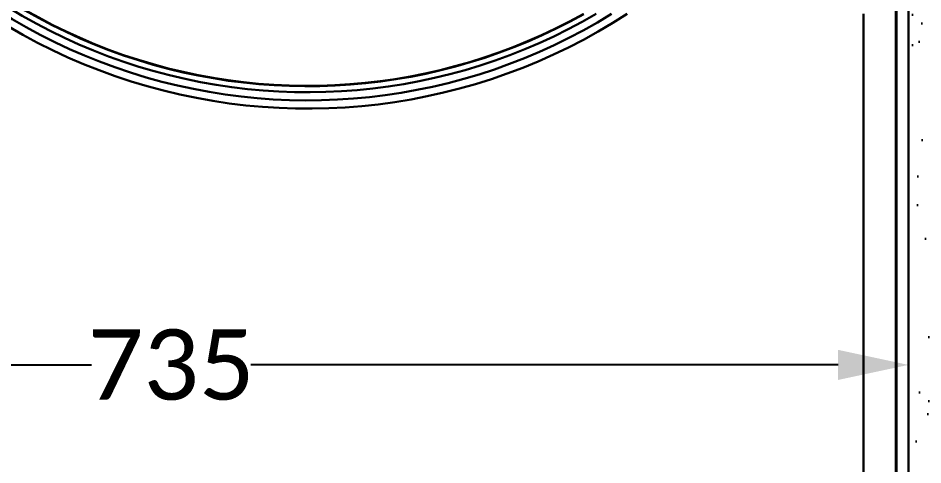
# Model space of a CAD drawing. Header units: millimetres. Extents: x 13935 to 21534, y -198 to 9202.
# Drawn here: x 18693.8 to 19143.6, y 7659.7 to 7881.7 of the extents above; entities that cross this region are included whole.
import ezdxf

# ---------------------------------------------------------------- set-up
doc = ezdxf.new("R2010")
doc.units = ezdxf.units.MM
doc.header["$LTSCALE"] = 326.7
doc.header["$PDMODE"] = 3
doc.header["$PDSIZE"] = 8
doc.layers.get('0').update_dxf_attribs({"linetype": 'CONTINUOUS'})
doc.layers.get('Defpoints').update_dxf_attribs({"linetype": 'CONTINUOUS'})
doc.styles.get("Standard").update_dxf_attribs({"font": 'calibri.ttf'})
doc.dimstyles.get("Standard").update_dxf_attribs({"dimtxt": 35, "dimasz": 35, "dimexe": 0.08, "dimexo": 1, "dimtad": 1, "dimdsep": 46, "dimtxsty": 'Standard', "dimblk": '_FILLED', "dimblk1": '_FILLED', "dimblk2": '_FILLED', "dimcen": 0.09, "dimazin": 2, "dimtol": 1, "dimtp": 0.01, "dimtm": 0.01, "dimtfac": 1, "dimtofl": 0, "dimtmove": 0, "dimatfit": 3, "dimldrblk": '_FILLED', "dimfxl": 1, "dimtolj": 1, "dimarcsym": 0})

# ---------------------------------------------------------------- blocks, each defined once
blk = doc.blocks.new('_FILLED')
at = {"color": 0, "linetype": 'ByBlock'}
blk.add_solid([(0, 0), (-1, 0.214), (-1, -0.214)], dxfattribs=at)
blk = doc.blocks.new('*D2242')
at = {"color": 0, "linetype": 'Continuous', "lineweight": -2}
for p, q in [((18403.43, 8055.64), (18403.43, 7709.28)), ((19136.45, 8055.64), (19136.45, 7709.28)), ((18438.43, 7709.36), (18730.34, 7709.36)), ((19101.45, 7709.36), (18809.53, 7709.36))]:
    blk.add_line(p, q, dxfattribs=at)
at = {"layer": 'Defpoints', "color": 0}
for p in [(18403.43, 8056.64), (19136.45, 8056.64), (19136.45, 7709.36)]:
    blk.add_point(p, dxfattribs=at)
at = {"color": 0, "linetype": 'ByBlock', "lineweight": -2, "xscale": 35, "yscale": 35, "zscale": 35, "rotation": 180}
blk.add_blockref('_FILLED', (18403.43, 7709.36), dxfattribs=at)
at = {"color": 0, "linetype": 'ByBlock', "lineweight": -2, "xscale": 35, "yscale": 35, "zscale": 35}
blk.add_blockref('_FILLED', (19136.45, 7709.36), dxfattribs=at)
at = {"color": 0, "lineweight": 30, "insert": (18769.94, 7709.36), "char_height": 35, "attachment_point": 5}
blk.add_mtext('\\A1;\\A1;735', dxfattribs=at)

msp = doc.modelspace()

# ---------------------------------------------------------------- hatches: boundary and pattern name
at = {"linetype": 'Continuous', "lineweight": 30}
h = msp.add_hatch(dxfattribs=at)
h.set_pattern_fill('AR-SAND', color=0)
h.set_pattern_definition([(37.5, (7757.9, 5054.743), (-1.60003, 48.94132), [0, -38.608, 0, -43.18, 0, -41.275]), (7.5, (7757.9, 5054.74), (44.95233, 71.6825), [0, -20.828, 0, -34.798, 0, -13.335]), (327.5, (7726.66, 5054.743), (79.09924, 0.14372), [0, -12.7, 0, -45.72, 0, -59.69]), (317.5, (7726.66, 5054.74), (76.35565, 22.29293), [0, -6.35, 0, -29.972, 0, -34.29])])
edge = h.paths.add_edge_path()
edge.add_line((19136.44572, 6274.27818), (19312.13335, 6274.27818))
edge.add_line((19141.44572, 8025.34532), (19312.13335, 8025.34532))
edge.add_line((19136.44572, 6274.27818), (19136.44572, 8025.34532))
edge.add_line((19312.13335, 8025.34532), (19312.13335, 6274.27818))

# ---------------------------------------------------------------- linework, layer by layer
at = {"color": 0, "linetype": 'Continuous', "lineweight": 30}
for p, q in [((19136.44572, 6274.27818), (19136.44572, 8678.34818)), ((19130.16155, 7165.23099), (19130.15856, 7886.13811)), ((19130.59502, 7159.231), (19130.592, 7886.57648)), ((19114.16205, 7165.23099), (19114.15907, 7883.84818))]:
    msp.add_line(p, q, dxfattribs=at)
for radius, start, end in [(291.6, 198.6527949, 303.0070192), (283.4669, 198.7525074, 300.3921341), (280.49174, 199.4538098, 299.3135133), (280.30202, 199.5014547, 299.2415994), (287.5, 199.3620255, 301.7136667)]:
    msp.add_arc((18837.77689, 8128.34818), radius, start, end, dxfattribs=at)

# ---------------------------------------------------------------- dimensions: what is measured, and where the dimension line sits
dim = msp.add_linear_dim(base=(19136.44572, 7709.36238), p1=(18403.429, 8056.63654), p2=(19136.44572, 8056.63654), text='\\A1;735', dimstyle='Standard', override={"dimtad": 0, "dimtih": 1, "dimtoh": 1, "dimdec": 4, "dimzin": 0, "dimtxsty": 'Standard', "dimcen": 53.46, "dimadec": 0, "dimazin": 0, "dimtdec": 4, "dimtzin": 0}, dxfattribs=at)
dim.commit()
dim.dimension.update_dxf_attribs({"geometry": '*D2242', "text_midpoint": (18769.93736, 7709.36238)})

doc.saveas('drawing.dxf')
